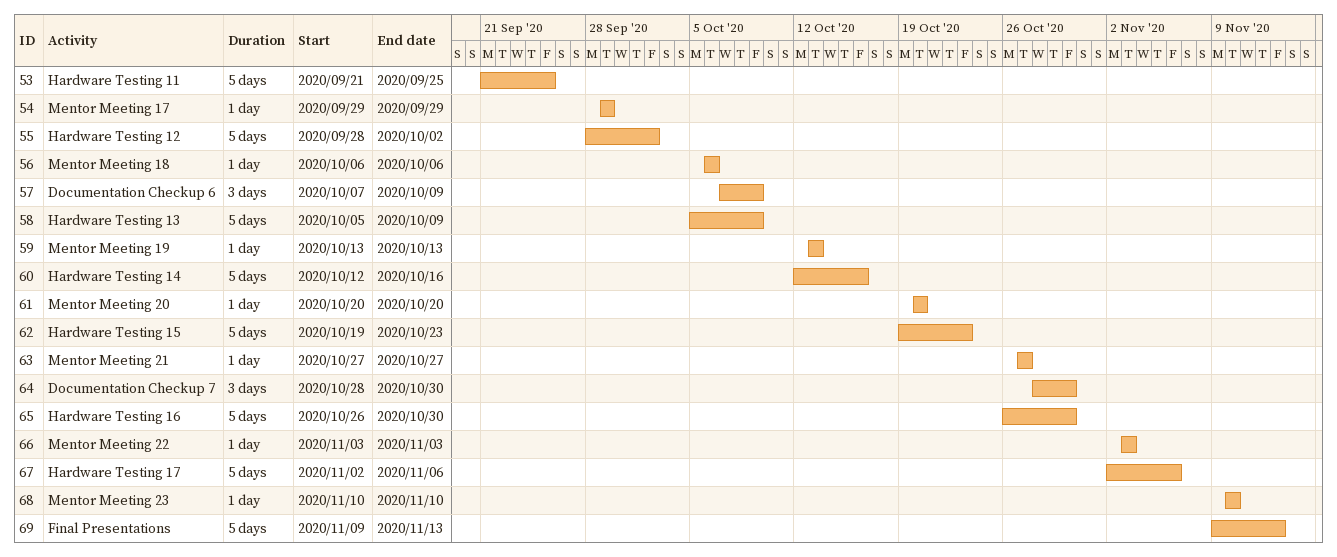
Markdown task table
| ID | Task | Duration | Start | Finish |
|---|---|---|---|---|
| 53 | Hardware Testing 11 | 5d | 2020-09-21 | 2020-09-25 |
| 54 | Mentor Meeting 17 | 1d | 2020-09-29 | 2020-09-29 |
| 55 | Hardware Testing 12 | 5d | 2020-09-28 | 2020-10-02 |
| 56 | Mentor Meeting 18 | 1d | 2020-10-06 | 2020-10-06 |
| 57 | Documentation Checkup 6 | 3d | 2020-10-07 | 2020-10-09 |
| 58 | Hardware Testing 13 | 5d | 2020-10-05 | 2020-10-09 |
| 59 | Mentor Meeting 19 | 1d | 2020-10-13 | 2020-10-13 |
| 60 | Hardware Testing 14 | 5d | 2020-10-12 | 2020-10-16 |
| 61 | Mentor Meeting 20 | 1d | 2020-10-20 | 2020-10-20 |
| 62 | Hardware Testing 15 | 5d | 2020-10-19 | 2020-10-23 |
| 63 | Mentor Meeting 21 | 1d | 2020-10-27 | 2020-10-27 |
| 64 | Documentation Checkup 7 | 3d | 2020-10-28 | 2020-10-30 |
| 65 | Hardware Testing 16 | 5d | 2020-10-26 | 2020-10-30 |
| 66 | Mentor Meeting 22 | 1d | 2020-11-03 | 2020-11-03 |
| 67 | Hardware Testing 17 | 5d | 2020-11-02 | 2020-11-06 |
| 68 | Mentor Meeting 23 | 1d | 2020-11-10 | 2020-11-10 |
| 69 | Final Presentations | 5d | 2020-11-09 | 2020-11-13 |
